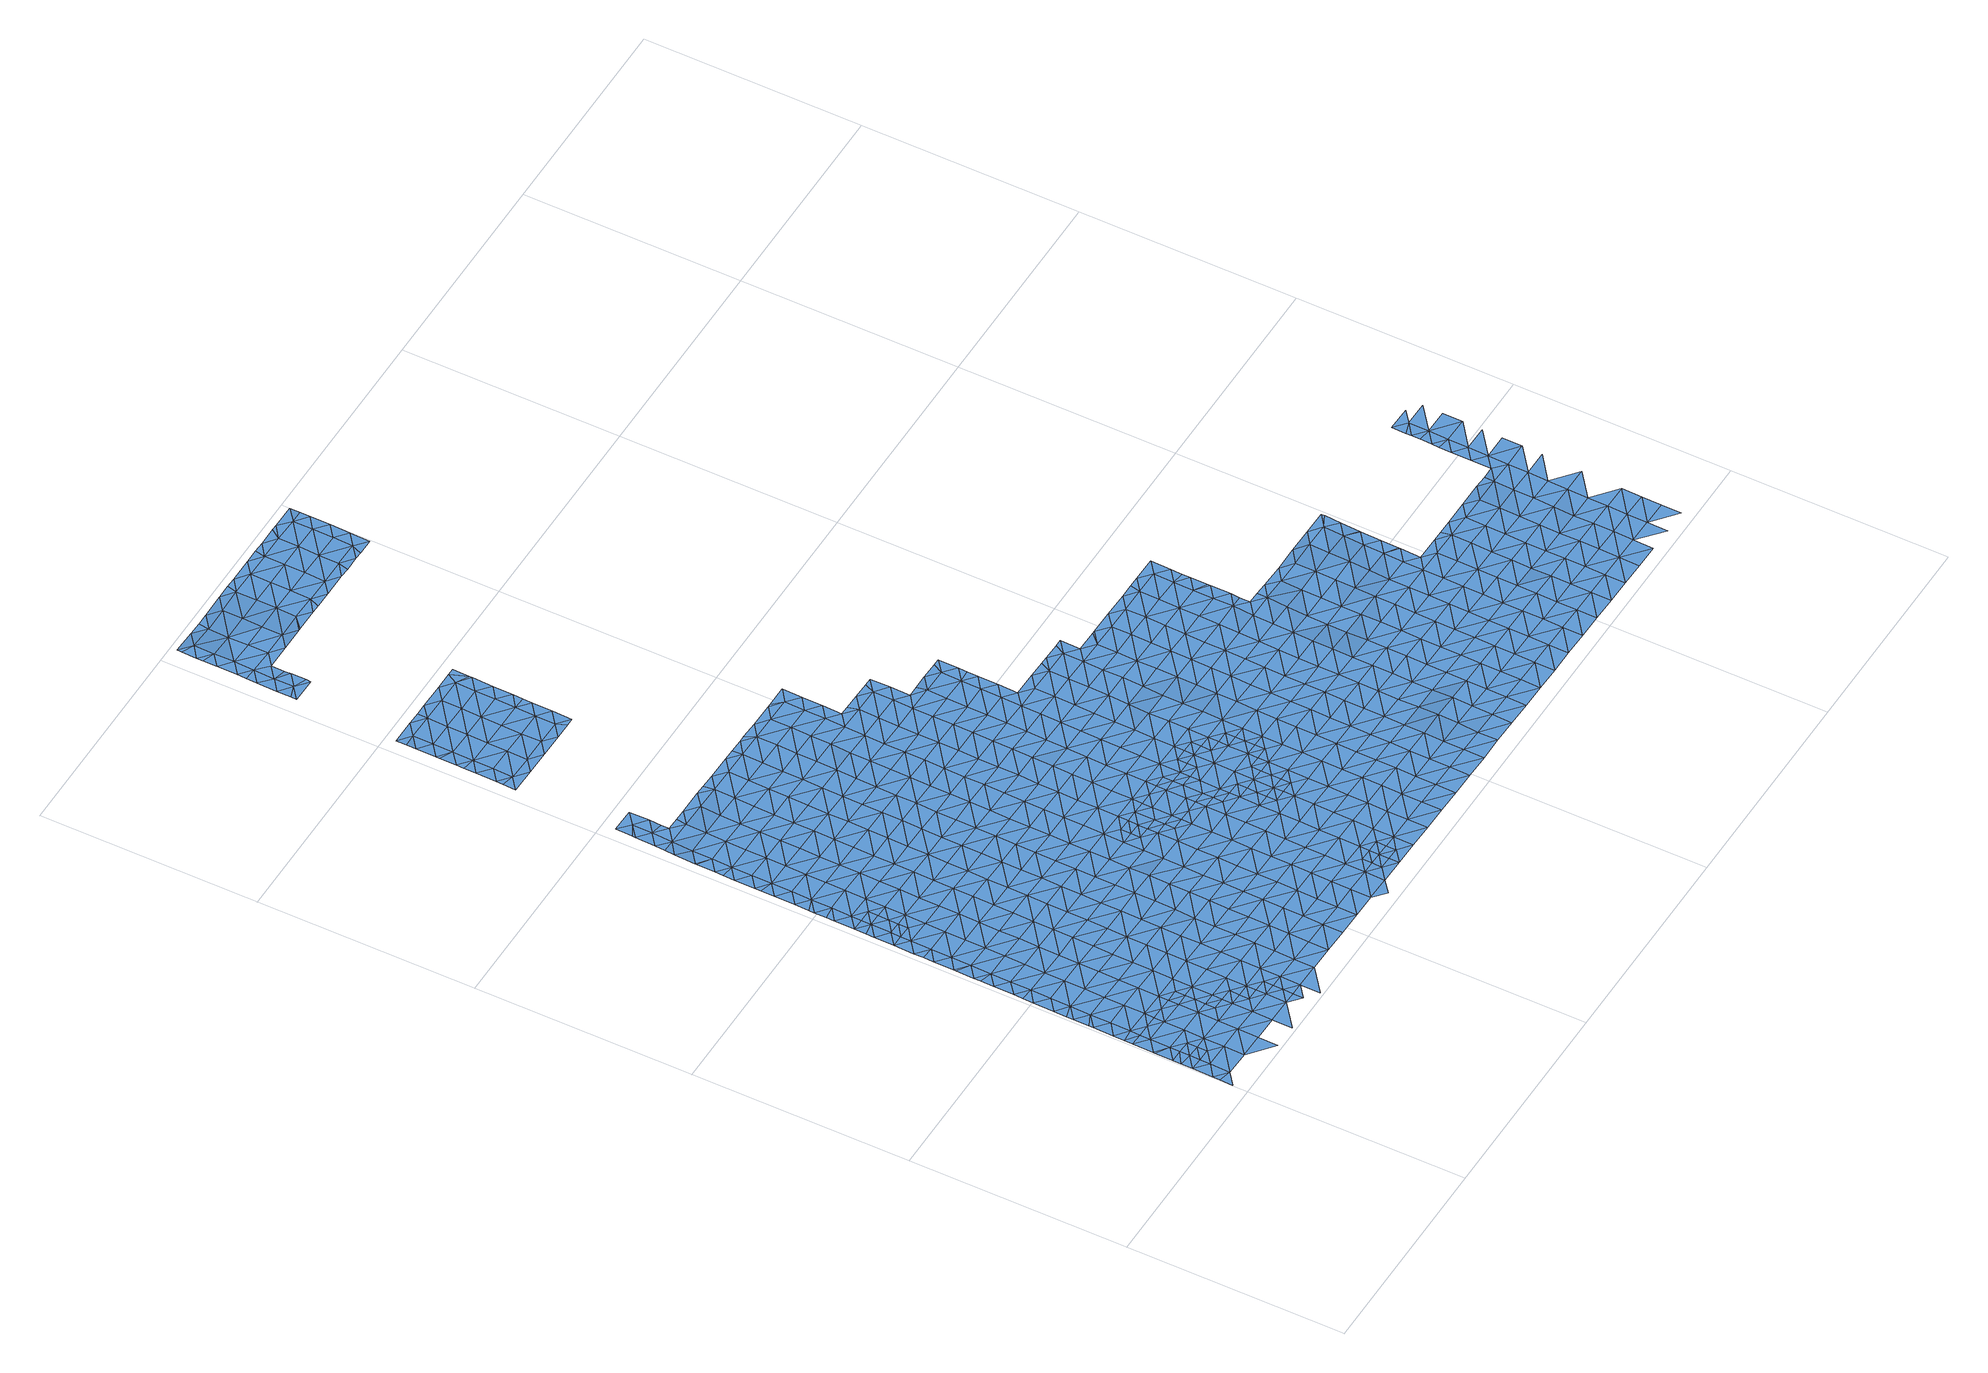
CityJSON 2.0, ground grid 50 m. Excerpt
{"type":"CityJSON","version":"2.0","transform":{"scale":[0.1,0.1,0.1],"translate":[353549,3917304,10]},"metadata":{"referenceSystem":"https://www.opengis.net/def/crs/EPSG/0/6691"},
"CityObjects":{
"waterbody1":{"type":"WaterBody","attributes":{"name":"8","class":"1140","function":"1","WaterBodyRiverFloodingRiskAttribute.description":"4","WaterBodyRiverFloodingRiskAttribute.rankOrg":"2","WaterBodyRiverFloodingRiskAttribute.adminType":"2","WaterBodyRiverFloodingRiskAttribute.scale":"L1"},"geometry":[{"type":"MultiSurface","lod":"1","boundaries":[[[0,1,2]],[[2,1,3]],[[3,4,5]],[[3,1,4]],[[6,5,4]],[[7,4,1]],[[8,9,10]],[[10,9,11]],[[8,12,9]],[[6,4,13]],[[14,15,11]],[[11,9,14]],[[4,7,13]],[[12,16,9]],[[1,17,7]],[[18,15,14]],[[9,19,14]],[[20,21,16]],[[22,18,14]],[[20,13,21]],[[13,7,21]],[[9,16,19]],[[23,7,17]],[[24,25,17]],[[19,26,14]],[[16,21,19]],[[23,21,7]],[[14,26,22]],[[17,25,23]],[[21,27,19]],[[28,22,26]],[[29,21,23]],[[19,27,26]],[[26,30,28]],[[31,23,25]],[[27,21,29]],[[32,30,26]],[[23,33,29]],[[31,33,23]],[[26,27,32]],[[34,27,29]],[[35,34,29]],[[36,30,32]],[[34,37,27]],[[37,38,27]],[[27,38,32]],[[35,29,33]],[[39,36,32]],[[38,39,32]],[[31,40,41]],[[42,34,35]],[[43,36,39]],[[33,31,41]],[[35,33,44]],[[35,45,42]],[[46,45,35]],[[46,35,44]],[[44,33,47]],[[33,41,47]],[[48,44,47]],[[49,50,41]],[[50,51,41]],[[47,41,51]],[[51,52,47]],[[47,53,48]],[[52,53,47]]]}]},
"waterbody2":{"type":"WaterBody","attributes":{"name":"8","class":"1140","function":"1","WaterBodyRiverFloodingRiskAttribute.description":"4","WaterBodyRiverFloodingRiskAttribute.rankOrg":"1","WaterBodyRiverFloodingRiskAttribute.adminType":"2","WaterBodyRiverFloodingRiskAttribute.scale":"L1"},"geometry":[{"type":"MultiSurface","lod":"1","boundaries":[[[12,54,55]],[[5,6,55]],[[55,20,16]],[[5,55,54]],[[6,13,20]],[[6,20,55]],[[16,12,55]],[[54,12,8]]]}]},
"waterbody3":{"type":"WaterBody","attributes":{"name":"8","class":"1140","function":"1","WaterBodyRiverFloodingRiskAttribute.description":"4","WaterBodyRiverFloodingRiskAttribute.rankOrg":"1","WaterBodyRiverFloodingRiskAttribute.adminType":"2","WaterBodyRiverFloodingRiskAttribute.scale":"L1"},"geometry":[{"type":"MultiSurface","lod":"1","boundaries":[[[18,56,15]],[[56,57,58]],[[18,57,56]],[[58,59,60]],[[58,57,59]],[[18,22,57]],[[60,61,62]],[[59,61,60]],[[62,61,63]],[[63,64,65]],[[66,57,22]],[[57,67,59]],[[65,64,68]],[[63,61,64]],[[59,67,61]],[[68,69,70]],[[22,28,66]],[[68,64,69]],[[67,57,66]],[[71,72,73]],[[71,70,72]],[[28,30,66]],[[70,69,72]],[[64,61,74]],[[75,76,73]],[[61,67,74]],[[73,72,75]],[[77,78,64]],[[30,79,66]],[[66,80,67]],[[64,74,77]],[[69,64,78]],[[81,82,83]],[[81,76,82]],[[76,75,82]],[[72,69,78]],[[36,79,30]],[[84,85,83]],[[72,86,75]],[[84,83,82]],[[85,84,87]],[[80,66,79]],[[74,67,80]],[[88,82,75]],[[74,89,77]],[[86,72,78]],[[80,89,74]],[[42,37,34]],[[36,43,79]],[[90,87,91]],[[87,84,91]],[[37,92,38]],[[90,93,94]],[[82,95,84]],[[91,93,90]],[[75,86,88]],[[88,95,82]],[[94,93,96]],[[37,42,92]],[[92,97,38]],[[98,79,43]],[[39,38,97]],[[77,89,99]],[[78,77,100]],[[96,101,102]],[[43,39,97]],[[42,45,92]],[[86,78,100]],[[96,93,101]],[[91,84,103]],[[80,104,89]],[[77,99,100]],[[103,84,95]],[[80,79,104]],[[105,93,91]],[[98,43,97]],[[100,106,86]],[[107,102,101]],[[108,97,92]],[[104,79,98]],[[109,105,91]],[[89,110,99]],[[46,111,45]],[[88,112,95]],[[46,44,111]],[[93,105,101]],[[88,86,112]],[[111,44,48]],[[91,103,109]],[[101,113,107]],[[92,45,108]],[[114,100,99]],[[115,103,95]],[[86,106,112]],[[89,104,110]],[[116,117,118]],[[112,115,95]],[[119,113,101]],[[45,111,108]],[[120,116,118]],[[48,53,111]],[[50,49,121]],[[97,108,122]],[[98,97,123]],[[99,110,114]],[[51,50,121]],[[115,124,103]],[[103,125,109]],[[101,105,119]],[[123,97,122]],[[126,127,128]],[[121,129,51]],[[126,117,127]],[[130,131,100]],[[132,108,111]],[[124,125,103]],[[52,129,53]],[[117,116,127]],[[133,112,106]],[[52,51,129]],[[120,134,116]],[[104,98,135]],[[104,136,110]],[[137,105,109]],[[100,114,130]],[[119,138,113]],[[106,100,131]],[[139,138,140]],[[135,98,123]],[[141,142,143]],[[111,53,144]],[[139,113,138]],[[141,128,142]],[[145,146,121]],[[137,119,105]],[[128,127,142]],[[110,147,114]],[[148,149,143]],[[53,129,144]],[[122,108,132]],[[150,151,134]],[[151,140,138]],[[150,140,151]],[[121,146,129]],[[111,144,132]],[[133,106,131]],[[152,124,115]],[[104,135,136]],[[137,109,125]],[[143,142,148]],[[116,134,153]],[[115,112,152]],[[123,122,154]],[[127,116,155]],[[147,110,136]],[[130,114,147]],[[129,156,144]],[[154,122,132]],[[152,112,133]],[[157,149,148]],[[158,135,123]],[[159,149,157]],[[134,151,153]],[[138,119,160]],[[130,161,131]],[[155,116,153]],[[142,127,155]],[[124,162,125]],[[163,159,157]],[[164,165,163]],[[119,137,160]],[[138,166,151]],[[156,129,146]],[[167,123,154]],[[168,136,135]],[[161,130,147]],[[163,157,164]],[[151,166,153]],[[124,152,162]],[[162,169,125]],[[148,170,157]],[[138,160,171]],[[164,172,165]],[[158,123,167]],[[142,155,173]],[[168,147,136]],[[148,142,170]],[[133,131,174]],[[132,175,154]],[[176,172,177]],[[176,165,172]],[[144,156,178]],[[132,144,175]],[[166,138,171]],[[131,161,174]],[[133,179,152]],[[180,155,153]],[[142,173,170]],[[137,125,181]],[[137,182,160]],[[175,144,178]],[[172,183,177]],[[166,184,153]],[[177,183,185]],[[135,158,168]],[[181,125,169]],[[185,183,186]],[[182,171,160]],[[187,133,174]],[[184,180,153]],[[152,188,162]],[[155,180,173]],[[156,146,189]],[[190,157,170]],[[164,191,172]],[[167,154,192]],[[193,194,147]],[[164,157,191]],[[179,133,187]],[[195,158,167]],[[182,137,181]],[[156,196,178]],[[161,194,174]],[[154,175,192]],[[192,197,167]],[[198,186,199]],[[147,168,193]],[[161,147,194]],[[186,183,199]],[[191,157,190]],[[200,166,171]],[[173,201,170]],[[182,202,171]],[[203,156,189]],[[188,152,179]],[[169,162,188]],[[158,195,168]],[[204,198,199]],[[178,205,175]],[[206,198,204]],[[174,207,187]],[[208,190,170]],[[209,206,204]],[[210,211,172]],[[166,200,184]],[[188,212,169]],[[169,213,181]],[[183,211,199]],[[195,167,197]],[[173,180,201]],[[204,214,209]],[[156,203,196]],[[172,191,210]],[[175,205,192]],[[209,214,215]],[[183,172,211]],[[168,216,193]],[[200,171,202]],[[217,179,187]],[[195,216,168]],[[181,213,182]],[[174,194,207]],[[218,204,199]],[[205,178,196]],[[219,220,221]],[[170,201,208]],[[222,194,193]],[[221,215,219]],[[223,187,207]],[[219,215,214]],[[180,184,224]],[[225,201,180]],[[169,212,213]],[[182,226,202]],[[227,190,208]],[[213,226,182]],[[197,192,228]],[[184,200,224]],[[218,199,211]],[[214,204,229]],[[203,230,196]],[[191,190,231]],[[191,232,210]],[[217,187,223]],[[188,179,217]],[[233,193,216]],[[203,189,230]],[[194,222,207]],[[229,234,214]],[[192,205,228]],[[188,235,212]],[[231,190,227]],[[214,236,219]],[[225,180,224]],[[230,189,237]],[[226,238,202]],[[210,232,211]],[[239,204,218]],[[225,240,201]],[[201,241,208]],[[242,223,207]],[[229,204,239]],[[243,197,228]],[[214,234,236]],[[193,233,222]],[[196,244,205]],[[238,245,202]],[[220,219,246]],[[195,197,247]],[[195,248,216]],[[222,242,207]],[[200,245,224]],[[188,217,235]],[[249,227,208]],[[191,231,232]],[[200,202,245]],[[247,197,243]],[[219,236,246]],[[196,230,250]],[[205,251,228]],[[229,239,252]],[[253,212,235]],[[241,201,240]],[[216,254,233]],[[213,255,226]],[[218,211,256]],[[257,230,237]],[[213,212,255]],[[227,249,231]],[[244,196,250]],[[211,232,256]],[[218,258,239]],[[195,247,248]],[[255,212,253]],[[217,259,235]],[[223,242,260]],[[217,223,259]],[[261,240,225]],[[208,241,249]],[[231,262,232]],[[243,228,251]],[[252,239,263]],[[224,245,264]],[[265,218,256]],[[266,247,243]],[[225,224,267]],[[205,244,251]],[[216,248,254]],[[223,260,259]],[[222,233,268]],[[224,264,267]],[[259,269,235]],[[235,270,253]],[[250,230,271]],[[226,255,272]],[[238,226,273]],[[218,265,258]],[[274,248,247]],[[268,275,222]],[[231,249,262]],[[275,260,242]],[[263,239,258]],[[266,243,251]],[[230,257,271]],[[233,254,268]],[[273,226,272]],[[250,276,244]],[[245,238,273]],[[266,274,247]],[[241,240,261]],[[242,222,275]],[[256,232,277]],[[225,267,261]],[[253,278,255]],[[273,279,245]],[[280,265,256]],[[261,281,241]],[[241,282,249]],[[283,250,271]],[[232,262,277]],[[244,276,251]],[[248,284,254]],[[258,285,263]],[[286,259,260]],[[235,269,270]],[[274,284,248]],[[275,287,260]],[[255,288,272]],[[276,250,283]],[[289,256,277]],[[264,245,290]],[[264,291,267]],[[278,253,270]],[[254,292,268]],[[290,245,279]],[[290,291,264]],[[259,286,269]],[[262,249,282]],[[272,288,273]],[[241,281,282]],[[266,251,293]],[[256,289,280]],[[267,294,261]],[[295,283,271]],[[293,251,276]],[[286,260,287]],[[266,296,274]],[[258,265,297]],[[292,254,284]],[[271,257,298]],[[268,299,275]],[[300,279,273]],[[293,296,266]],[[255,278,288]],[[286,301,269]],[[297,265,280]],[[261,294,281]],[[298,257,302]],[[288,300,273]],[[303,289,277]],[[262,282,304]],[[285,258,297]],[[277,262,305]],[[270,269,301]],[[275,306,287]],[[268,292,299]],[[299,306,275]],[[305,262,304]],[[307,290,279]],[[303,280,289]],[[267,291,294]],[[297,308,285]],[[309,292,284]],[[271,298,295]],[[310,274,296]],[[278,270,311]],[[276,283,312]],[[276,313,293]],[[314,286,287]],[[311,270,301]],[[284,274,309]],[[278,315,288]],[[316,279,300]],[[303,277,305]],[[312,283,295]],[[312,313,276]],[[317,318,302]],[[313,296,293]],[[290,319,291]],[[309,274,310]],[[281,294,320]],[[282,281,321]],[[282,322,304]],[[297,323,308]],[[280,324,297]],[[302,325,298]],[[326,287,306]],[[307,279,316]],[[286,314,301]],[[309,327,292]],[[292,328,299]],[[318,325,302]],[[278,311,315]],[[281,320,321]],[[325,295,298]],[[304,322,305]],[[329,280,303]],[[291,330,294]],[[314,287,326]],[[300,288,331]],[[313,332,296]],[[319,290,307]],[[296,333,310]],[[319,330,291]],[[299,334,306]],[[335,316,300]],[[336,303,305]],[[297,324,323]],[[294,330,320]],[[288,315,331]],[[282,321,322]],[[280,329,324]],[[328,292,327]],[[295,337,312]],[[326,306,338]],[[339,300,331]],[[340,329,303]],[[301,314,341]],[[311,301,342]],[[311,343,315]],[[336,305,322]],[[333,296,332]],[[309,310,333]],[[344,327,309]],[[345,346,326]],[[326,346,314]],[[337,295,325]],[[342,301,341]],[[326,338,345]],[[299,328,334]],[[337,347,312]],[[335,300,339]],[[307,316,335]],[[338,306,334]],[[321,320,348]],[[307,349,319]],[[350,323,324]],[[315,351,331]],[[313,312,347]],[[340,303,336]],[[352,332,313]],[[320,330,348]],[[325,318,353]],[[340,354,329]],[[329,355,324]],[[343,311,342]],[[346,356,314]],[[347,352,313]],[[353,357,325]],[[309,333,344]],[[358,338,334]],[[357,359,325]],[[325,359,337]],[[314,360,341]],[[354,355,329]],[[361,321,348]],[[322,362,336]],[[307,335,349]],[[319,363,330]],[[328,327,364]],[[322,321,362]],[[353,318,365]],[[360,342,341]],[[351,315,343]],[[339,331,351]],[[334,328,366]],[[367,358,334]],[[327,344,364]],[[368,356,346]],[[364,369,328]],[[362,321,361]],[[370,319,349]],[[324,355,350]],[[330,363,348]],[[351,371,339]],[[339,372,335]],[[373,340,336]],[[359,374,337]],[[367,334,366]],[[375,332,352]],[[360,314,356]],[[333,376,344]],[[377,353,365]],[[337,378,347]],[[366,328,369]],[[333,332,376]],[[379,358,367]],[[319,370,363]],[[360,380,342]],[[381,336,362]],[[335,382,349]],[[383,354,340]],[[376,332,375]],[[348,384,361]],[[368,385,356]],[[350,355,386]],[[372,339,371]],[[344,387,364]],[[343,388,351]],[[389,366,369]],[[373,336,381]],[[373,383,340]],[[374,359,390]],[[391,370,349]],[[343,342,388]],[[352,347,378]],[[377,365,392]],[[393,375,352]],[[348,363,394]],[[337,374,378]],[[388,342,380]],[[385,395,356]],[[396,369,364]],[[397,371,351]],[[382,335,372]],[[382,391,349]],[[356,395,360]],[[344,376,398]],[[384,348,394]],[[388,397,351]],[[386,355,399]],[[370,400,363]],[[387,396,364]],[[362,361,401]],[[362,402,381]],[[392,365,403]],[[374,390,404]],[[389,369,405]],[[355,354,406]],[[344,398,387]],[[352,378,393]],[[393,407,375]],[[375,408,376]],[[391,400,370]],[[409,395,385]],[[401,361,384]],[[371,410,372]],[[395,411,360]],[[406,354,383]],[[360,412,380]],[[355,406,399]],[[397,410,371]],[[404,413,374]],[[414,378,374]],[[381,415,373]],[[411,412,360]],[[376,408,398]],[[416,417,404]],[[417,392,403]],[[416,392,417]],[[405,369,396]],[[372,418,382]],[[380,419,388]],[[394,420,384]],[[413,414,374]],[[362,401,402]],[[421,383,373]],[[408,375,407]],[[394,363,420]],[[422,399,406]],[[378,414,393]],[[409,423,395]],[[413,404,417]],[[420,363,400]],[[424,405,396]],[[415,381,402]],[[415,421,373]],[[382,425,391]],[[388,426,397]],[[372,410,418]],[[418,425,382]],[[406,427,422]],[[383,421,406]],[[387,398,428]],[[403,429,417]],[[428,398,408]],[[419,380,412]],[[396,387,430]],[[393,431,407]],[[432,424,396]],[[428,433,387]],[[434,410,397]],[[435,395,423]],[[395,436,411]],[[437,384,420]],[[401,438,402]],[[391,439,400]],[[401,384,438]],[[440,393,414]],[[396,430,432]],[[441,408,407]],[[436,412,411]],[[421,442,406]],[[429,443,417]],[[426,388,419]],[[417,444,413]],[[426,434,397]],[[430,387,433]],[[445,435,423]],[[438,384,437]],[[446,424,432]],[[447,391,425]],[[406,442,427]],[[410,448,418]],[[402,449,415]],[[431,393,440]],[[431,441,407]],[[450,414,413]],[[436,395,435]],[[428,408,451]],[[434,448,410]],[[439,391,447]],[[420,400,439]],[[452,430,433]],[[453,433,428]],[[454,425,418]],[[420,455,437]],[[444,417,443]],[[456,453,428]],[[415,457,421]],[[456,428,451]],[[402,438,449]],[[445,458,435]],[[451,408,441]],[[459,452,433]],[[419,460,426]],[[412,436,461]],[[455,420,439]],[[419,412,460]],[[440,414,450]],[[462,431,440]],[[463,459,433]],[[425,464,447]],[[465,466,467]],[[429,468,443]],[[463,433,453]],[[437,469,438]],[[413,444,450]],[[415,449,457]],[[457,470,421]],[[460,412,461]],[[427,442,471]],[[454,418,448]],[[454,464,425]],[[472,451,441]],[[426,473,434]],[[474,435,458]],[[442,421,470]],[[447,475,439]],[[458,466,476]],[[437,455,477]],[[438,478,449]],[[436,435,474]],[[431,479,441]],[[480,461,436]],[[470,481,442]],[[466,465,476]],[[440,450,462]],[[462,479,431]],[[449,482,457]],[[469,437,477]],[[469,478,438]],[[434,483,448]],[[442,481,471]],[[474,458,476]],[[426,460,473]],[[473,483,434]],[[439,484,455]],[[472,441,485]],[[465,486,476]],[[443,468,487]],[[488,470,457]],[[444,443,489]],[[444,490,450]],[[482,488,457]],[[475,447,464]],[[475,484,439]],[[449,478,482]],[[436,474,480]],[[491,474,476]],[[489,443,487]],[[492,471,481]],[[441,493,485]],[[494,491,476]],[[455,495,477]],[[496,462,450]],[[476,486,494]],[[454,448,497]],[[498,464,454]],[[488,499,470]],[[441,479,493]],[[460,500,473]],[[497,448,483]],[[478,501,482]],[[461,480,502]],[[460,461,500]],[[503,469,477]],[[490,444,489]],[[481,470,499]],[[468,504,487]],[[500,461,502]],[[505,506,507]],[[492,481,508]],[[505,485,506]],[[509,474,491]],[[474,510,480]],[[464,511,475]],[[455,484,495]],[[512,489,487]],[[500,513,473]],[[473,514,483]],[[508,481,499]],[[485,493,506]],[[496,450,490]],[[479,462,496]],[[454,497,498]],[[478,515,501]],[[469,516,478]],[[504,512,487]],[[517,518,519]],[[480,510,502]],[[520,484,475]],[[503,477,495]],[[519,507,517]],[[511,464,498]],[[483,521,497]],[[507,506,517]],[[522,490,489]],[[523,479,496]],[[491,524,509]],[[493,525,506]],[[512,526,489]],[[514,473,513]],[[474,509,510]],[[493,479,525]],[[527,518,517]],[[478,516,515]],[[528,498,497]],[[520,475,511]],[[484,529,495]],[[469,503,516]],[[522,496,490]],[[525,479,523]],[[520,529,484]],[[524,530,509]],[[531,503,495]],[[500,502,532]],[[506,533,517]],[[521,483,514]],[[534,527,517]],[[500,535,513]],[[536,511,498]],[[502,510,532]],[[529,537,495]],[[489,526,522]],[[496,538,523]],[[533,506,525]],[[539,516,503]],[[540,515,516]],[[528,497,521]],[[541,534,517]],[[542,543,544]],[[495,537,531]],[[513,545,514]],[[546,543,530]],[[547,509,530]],[[509,548,510]],[[539,503,531]],[[546,544,543]],[[512,504,549]],[[500,532,535]],[[550,526,512]],[[511,551,520]],[[547,548,509]],[[549,550,512]],[[539,552,516]],[[496,522,538]],[[517,533,541]],[[545,513,535]],[[498,528,536]],[[510,553,532]],[[554,529,520]],[[547,530,543]],[[514,555,521]],[[540,516,552]],[[556,531,537]],[[542,557,543]],[[558,523,538]],[[525,559,533]],[[541,560,534]],[[550,561,526]],[[526,562,522]],[[525,523,559]],[[551,511,536]],[[551,554,520]],[[554,537,529]],[[563,534,560]],[[514,545,564]],[[562,538,522]],[[559,523,558]],[[565,563,560]],[[566,536,528]],[[553,510,548]],[[557,567,543]],[[560,568,565]],[[528,521,555]],[[533,569,541]],[[570,568,557]],[[514,564,555]],[[556,537,571]],[[570,565,568]],[[535,532,572]],[[573,566,528]],[[535,574,545]],[[562,526,561]],[[575,571,537]],[[554,575,537]],[[547,543,567]],[[576,533,559]],[[572,532,553]],[[568,567,557]],[[562,577,538]],[[541,578,560]],[[579,536,566]],[[545,574,564]],[[573,528,555]],[[551,536,579]],[[550,549,580]],[[558,538,577]],[[581,559,558]],[[569,533,576]],[[550,582,561]],[[548,547,583]],[[584,553,548]],[[579,585,551]],[[551,585,554]],[[535,572,574]],[[560,586,568]],[[547,567,583]],[[564,587,555]],[[588,576,559]],[[578,541,569]],[[585,589,554]],[[581,558,577]],[[550,580,582]],[[590,571,575]],[[582,591,561]],[[592,587,564]],[[568,586,567]],[[584,548,583]],[[553,593,572]],[[592,564,574]],[[575,554,594]],[[555,595,573]],[[594,554,589]],[[566,573,596]],[[586,560,578]],[[588,559,581]],[[597,569,576]],[[598,590,575]],[[594,598,575]],[[562,561,599]],[[587,595,555]],[[593,553,584]],[[567,600,583]],[[601,582,580]],[[572,602,574]],[[599,561,591]],[[577,562,599]],[[577,603,581]],[[604,567,586]],[[599,603,577]],[[583,600,584]],[[576,588,605]],[[606,572,593]],[[596,573,595]],[[574,607,592]],[[608,588,581]],[[597,576,605]],[[578,569,597]],[[582,609,591]],[[602,572,606]],[[567,604,600]],[[597,610,578]],[[600,611,584]],[[592,612,587]],[[609,582,601]],[[586,578,610]],[[613,596,595]],[[614,604,586]],[[607,574,602]],[[607,612,592]],[[581,603,608]],[[610,614,586]],[[593,584,615]],[[616,603,599]],[[587,617,595]],[[606,593,615]],[[591,609,618]],[[599,591,616]],[[612,617,587]],[[588,608,619]],[[584,611,615]],[[605,588,620]],[[614,621,604]],[[604,622,600]],[[613,595,623]],[[624,609,601]],[[616,591,618]],[[625,610,597]],[[621,622,604]],[[603,626,608]],[[588,619,620]],[[627,607,602]],[[597,605,625]],[[600,628,611]],[[606,615,629]],[[623,595,617]],[[602,606,627]],[[609,630,618]],[[631,614,610]],[[605,620,625]],[[632,612,607]],[[603,616,626]],[[608,633,619]],[[634,615,611]],[[606,629,627]],[[627,632,607]],[[630,609,624]],[[635,623,617]],[[628,600,622]],[[612,636,617]],[[630,637,618]],[[608,626,638]],[[610,625,631]],[[631,639,614]],[[614,640,621]],[[641,636,612]],[[632,641,612]],[[633,608,638]],[[633,642,619]],[[639,640,614]],[[616,643,626]],[[644,635,617]],[[636,644,617]],[[620,642,625]],[[616,618,643]],[[621,640,622]],[[611,628,634]],[[620,619,642]],[[629,645,627]],[[629,615,645]],[[646,631,625]],[[618,637,643]],[[626,647,638]],[[645,615,634]],[[640,648,622]],[[622,649,628]],[[630,624,650]],[[627,651,632]],[[652,633,638]],[[630,653,637]],[[647,626,643]],[[649,634,628]],[[654,636,641]],[[631,655,639]],[[625,642,646]],[[656,627,645]],[[632,657,641]],[[653,630,650]],[[649,622,648]],[[658,642,633]],[[653,659,637]],[[651,627,656]],[[637,660,643]],[[651,657,632]],[[638,647,652]],[[661,645,634]],[[631,646,655]],[[639,662,640]],[[654,641,663]],[[664,662,639]],[[665,633,652]],[[641,657,663]],[[640,662,648]],[[666,634,649]],[[639,655,664]],[[667,653,650]],[[645,668,656]],[[647,643,660]],[[658,633,665]],[[646,642,658]],[[637,659,660]],[[647,669,652]],[[648,670,649]],[[634,666,661]],[[646,671,655]],[[672,651,656]],[[662,670,648]],[[653,673,659]],[[669,647,660]],[[667,673,653]],[[668,645,661]],[[669,674,652]],[[646,658,675]],[[655,676,664]],[[677,657,651]],[[649,678,666]],[[674,679,652]],[[663,657,680]],[[671,646,675]],[[671,676,655]],[[681,660,659]],[[682,658,665]],[[672,656,668]],[[683,662,664]],[[684,649,670]],[[665,652,679]],[[685,659,673]],[[676,683,664]],[[660,681,669]],[[683,670,662]],[[678,649,684]],[[661,666,678]],[[651,672,677]],[[680,657,677]],[[681,659,685]],[[686,674,669]],[[682,665,679]],[[675,658,682]],[[687,672,668]],[[688,684,670]],[[661,678,689]],[[690,685,673]],[[668,661,687]],[[691,692,675]],[[686,669,681]],[[673,667,690]],[[693,680,677]],[[686,694,674]],[[674,695,679]],[[696,678,684]],[[675,682,691]],[[661,689,687]],[[671,675,692]],[[697,677,672]],[[670,683,698]],[[694,695,674]],[[695,682,679]],[[667,699,690]],[[700,681,685]],[[688,670,698]],[[688,696,684]],[[690,701,685]],[[676,702,683]],[[676,671,702]],[[697,693,677]],[[672,687,703]],[[689,678,696]],[[682,704,691]],[[671,692,702]],[[705,698,683]],[[689,706,687]],[[672,703,697]],[[696,706,689]],[[700,685,701]],[[686,681,700]],[[704,682,695]],[[699,707,690]],[[708,692,691]],[[704,709,691]],[[683,702,710]],[[687,711,703]],[[712,696,688]],[[694,686,713]],[[709,708,691]],[[690,707,701]],[[693,697,714]],[[715,711,687]],[[692,708,702]],[[686,700,713]],[[683,710,705]],[[716,712,688]],[[717,697,703]],[[688,698,716]],[[707,699,718]],[[687,706,715]],[[719,710,702]],[[695,720,704]],[[721,696,712]],[[694,713,722]],[[698,705,716]],[[695,694,720]],[[706,696,723]],[[708,719,702]],[[714,697,724]],[[696,721,723]],[[717,724,697]],[[725,713,700]],[[720,694,722]],[[706,726,715]],[[701,707,727]],[[700,701,725]],[[728,705,710]],[[720,729,704]],[[704,730,709]],[[703,711,717]],[[706,723,726]],[[712,716,731]],[[732,722,713]],[[733,711,715]],[[729,730,704]],[[701,727,725]],[[734,715,726]],[[733,715,734]],[[710,719,735]],[[736,727,707]],[[733,737,711]],[[732,713,725]],[[716,705,728]],[[711,738,717]],[[707,718,736]],[[731,716,739]],[[710,735,728]],[[722,740,720]],[[708,709,741]],[[738,711,737]],[[728,742,716]],[[718,743,736]],[[724,717,744]],[[741,709,730]],[[719,708,741]],[[745,722,732]],[[720,740,729]],[[727,746,725]],[[744,717,738]],[[739,716,742]],[[746,732,725]],[[740,722,745]],[[747,727,736]],[[719,741,748]],[[735,719,749]],[[735,750,728]],[[746,727,747]],[[751,745,732]],[[752,739,742]],[[719,748,749]],[[729,740,753]],[[730,729,754]],[[755,756,743]],[[741,730,754]],[[742,728,750]],[[729,753,754]],[[736,743,756]],[[741,757,748]],[[732,746,751]],[[735,749,750]],[[745,758,740]],[[759,752,742]],[[747,736,756]],[[760,746,747]],[[757,741,754]],[[745,751,761]],[[759,742,750]],[[748,762,749]],[[763,760,747]],[[760,751,746]],[[758,745,761]],[[753,740,758]],[[762,750,749]],[[747,756,763]],[[764,748,757]],[[765,766,753]],[[755,767,756]],[[748,764,762]],[[760,768,751]],[[753,758,765]],[[754,753,766]],[[752,759,769]],[[757,754,766]],[[761,751,770]],[[757,771,764]],[[750,762,772]],[[759,750,773]],[[767,755,774]],[[763,756,767]],[[775,760,763]],[[751,768,770]],[[776,757,766]],[[750,772,773]],[[758,761,777]],[[769,759,773]],[[764,778,762]],[[777,761,770]],[[765,758,777]],[[779,763,767]],[[771,757,776]],[[762,780,772]],[[775,763,779]],[[768,760,775]],[[781,782,765]],[[783,769,773]],[[781,765,777]],[[776,766,784]],[[764,771,778]],[[768,785,770]],[[766,765,782]],[[785,777,770]],[[776,786,771]],[[787,768,775]],[[786,776,784]],[[767,774,788]],[[762,778,780]],[[784,766,782]],[[773,772,789]],[[790,778,771]],[[779,767,788]],[[791,771,786]],[[774,792,788]],[[768,787,785]],[[790,771,791]],[[779,793,775]],[[772,780,789]],[[777,794,781]],[[783,773,789]],[[795,784,782]],[[796,777,785]],[[797,778,790]],[[798,782,781]],[[779,788,799]],[[780,778,797]],[[793,779,799]],[[789,800,783]],[[787,775,793]],[[794,777,796]],[[794,798,781]],[[801,788,792]],[[802,780,797]],[[803,780,802]],[[793,804,787]],[[787,805,785]],[[789,780,803]],[[806,801,792]],[[801,799,788]],[[785,805,796]],[[795,782,798]],[[789,803,807]],[[800,789,807]],[[808,793,799]],[[787,804,805]],[[809,794,796]],[[805,810,796]],[[811,795,798]],[[809,798,794]],[[812,799,801]],[[793,808,804]],[[813,801,806]],[[808,799,812]],[[811,798,814]],[[796,810,809]],[[808,815,804]],[[804,816,805]],[[817,798,809]],[[813,818,801]],[[814,798,817]],[[810,805,816]],[[819,808,812]],[[804,815,816]],[[812,801,820]],[[816,821,810]],[[810,822,809]],[[820,819,812]],[[819,815,808]],[[822,817,809]],[[801,818,820]],[[814,817,823]],[[822,810,821]],[[815,824,816]],[[817,825,823]],[[826,815,819]],[[816,824,821]],[[827,828,818]],[[817,822,825]],[[829,819,820]],[[815,826,824]],[[830,822,821]],[[820,818,831]],[[831,818,828]],[[819,829,826]],[[832,821,824]],[[822,833,825]],[[823,825,834]],[[830,821,832]],[[820,831,829]],[[826,835,824]],[[836,835,826]],[[836,826,829]],[[824,835,832]],[[822,830,833]],[[828,837,831]],[[834,825,833]],[[838,837,828]],[[838,828,839]],[[833,840,834]],[[837,841,831]],[[842,843,832]],[[829,841,836]],[[829,831,841]],[[832,835,842]],[[830,832,843]],[[830,844,833]],[[845,840,833]],[[844,845,833]],[[836,846,835]],[[830,843,844]],[[842,835,846]],[[844,847,845]],[[848,845,847]],[[849,844,843]],[[847,850,848]],[[843,842,851]],[[852,848,850]],[[853,854,852]],[[844,849,847]],[[854,853,855]],[[853,852,850]],[[849,856,847]],[[847,857,850]],[[858,859,860]],[[858,855,859]],[[855,853,859]],[[850,861,853]],[[862,863,864]],[[862,860,863]],[[860,859,863]],[[861,859,853]],[[863,865,864]],[[861,866,859]],[[859,867,863]]]}]},
"waterbody4":{"type":"WaterBody","attributes":{"name":"8","class":"1140","function":"1","WaterBodyRiverFloodingRiskAttribute.description":"4","WaterBodyRiverFloodingRiskAttribute.rankOrg":"2","WaterBodyRiverFloodingRiskAttribute.adminType":"2","WaterBodyRiverFloodingRiskAttribute.scale":"L1"},"geometry":[{"type":"MultiSurface","lod":"1","boundaries":[[[140,868,869]],[[150,868,140]],[[107,139,869]],[[134,868,150]],[[140,869,139]],[[113,139,107]],[[870,868,871]],[[869,868,870]],[[107,869,102]],[[120,868,134]],[[120,118,868]],[[871,868,118]],[[870,102,869]]]}]},
"waterbody5":{"type":"WaterBody","attributes":{"name":"8","class":"1140","function":"1","WaterBodyRiverFloodingRiskAttribute.description":"4","WaterBodyRiverFloodingRiskAttribute.rankOrg":"1","WaterBodyRiverFloodingRiskAttribute.adminType":"2","WaterBodyRiverFloodingRiskAttribute.scale":"L1"},"geometry":[{"type":"MultiSurface","lod":"1","boundaries":[[[872,873,874]],[[875,876,877]],[[878,877,876]],[[879,880,881]],[[882,879,881]],[[883,879,882]],[[879,883,884]],[[885,884,883]],[[884,885,886]],[[884,886,887]],[[887,886,888]],[[887,888,889]],[[887,889,875]],[[890,875,889]],[[876,875,890]],[[877,878,891]],[[892,893,894]],[[891,895,896]],[[885,897,898]],[[896,895,899]],[[900,892,894]],[[893,873,872]],[[901,886,898]],[[874,901,898]],[[902,903,885]],[[897,885,903]],[[897,904,898]],[[904,874,898]],[[874,904,905]],[[891,896,906]],[[907,877,891]],[[887,875,877]],[[889,908,890]],[[888,909,889]],[[886,901,888]],[[907,887,877]],[[884,887,907]],[[885,898,886]],[[884,907,879]],[[882,881,910]],[[872,874,905]],[[911,881,880]],[[874,873,901]],[[901,909,888]],[[873,909,901]],[[900,912,892]],[[909,912,913]],[[889,909,913]],[[908,889,913]],[[912,909,892]],[[873,892,909]],[[892,873,893]],[[911,914,881]],[[914,915,881]],[[881,915,910]],[[906,911,880]],[[880,891,906]],[[895,891,878]],[[880,907,891]],[[879,907,880]],[[916,905,904]],[[904,917,916]],[[917,904,918]],[[903,918,897]],[[919,883,920]],[[920,883,921]],[[902,885,919]],[[897,918,904]],[[919,885,883]],[[883,882,921]],[[922,921,882]],[[882,910,922]],[[910,923,922]],[[924,923,910]],[[910,915,924]]]}]},
"waterbody6":{"type":"WaterBody","attributes":{"name":"8","class":"1140","function":"1","WaterBodyRiverFloodingRiskAttribute.description":"4","WaterBodyRiverFloodingRiskAttribute.rankOrg":"2","WaterBodyRiverFloodingRiskAttribute.adminType":"2","WaterBodyRiverFloodingRiskAttribute.scale":"L1"},"geometry":[{"type":"MultiSurface","lod":"1","boundaries":[[[925,392,416]],[[404,390,925]],[[377,392,925]],[[377,925,353]],[[357,353,925]],[[390,357,925]],[[357,390,359]],[[404,925,416]]]}]},
"waterbody7":{"type":"WaterBody","attributes":{"name":"8","class":"1140","function":"1","WaterBodyRiverFloodingRiskAttribute.description":"4","WaterBodyRiverFloodingRiskAttribute.rankOrg":"2","WaterBodyRiverFloodingRiskAttribute.adminType":"2","WaterBodyRiverFloodingRiskAttribute.scale":"L1"},"geometry":[{"type":"MultiSurface","lod":"1","boundaries":[[[544,546,926]],[[546,530,926]],[[423,409,927]],[[928,423,927]],[[445,423,928]],[[928,466,445]],[[466,928,467]],[[928,929,467]],[[929,928,930]],[[930,405,929]],[[389,405,930]],[[367,366,389]],[[345,368,346]],[[368,345,931]],[[345,338,931]],[[931,385,368]],[[385,931,379]],[[358,379,931]],[[927,385,379]],[[927,379,930]],[[379,367,930]],[[456,451,932]],[[932,451,472]],[[338,358,931]],[[367,389,930]],[[929,405,424]],[[467,929,446]],[[458,445,466]],[[928,927,930]],[[409,385,927]],[[524,491,926]],[[933,459,463]],[[472,485,932]],[[932,485,505]],[[527,534,934]],[[563,934,534]],[[563,565,934]],[[935,934,565]],[[935,936,934]],[[544,936,935]],[[926,936,544]],[[486,936,926]],[[937,936,486]],[[936,937,938]],[[937,446,938]],[[467,446,937]],[[467,937,465]],[[446,432,938]],[[424,446,929]],[[432,430,452]],[[432,452,938]],[[452,459,938]],[[936,938,939]],[[465,937,486]],[[494,486,926]],[[926,491,494]],[[542,544,935]],[[935,557,542]],[[570,557,935]],[[939,934,936]],[[565,570,935]],[[527,934,518]],[[507,519,933]],[[939,518,934]],[[938,459,939]],[[463,453,933]],[[459,933,939]],[[939,933,518]],[[519,518,933]],[[505,507,932]],[[933,932,507]],[[933,453,932]],[[932,453,456]],[[926,530,524]]]}]},
"waterbody8":{"type":"WaterBody","attributes":{"name":"8","class":"1140","function":"1","WaterBodyRiverFloodingRiskAttribute.description":"4","WaterBodyRiverFloodingRiskAttribute.rankOrg":"1","WaterBodyRiverFloodingRiskAttribute.adminType":"2","WaterBodyRiverFloodingRiskAttribute.scale":"L1"},"geometry":[{"type":"MultiSurface","lod":"1","boundaries":[[[940,941,942]],[[943,944,945]],[[946,943,945]],[[947,943,946]],[[947,948,943]],[[943,948,944]],[[948,949,944]],[[950,951,952]],[[945,944,953]],[[945,954,955]],[[956,957,951]],[[956,951,950]],[[948,947,958]],[[949,948,959]],[[960,949,959]],[[961,949,960]],[[941,949,961]],[[949,941,944]],[[952,953,962]],[[951,953,952]],[[951,945,953]],[[951,954,945]],[[957,954,951]],[[963,954,957]],[[964,954,963]],[[955,954,964]],[[964,965,955]],[[966,955,967]],[[966,946,955]],[[946,966,968]],[[966,969,968]],[[970,969,966]],[[969,970,971]],[[970,972,971]],[[970,973,972]],[[973,970,974]],[[974,970,975]],[[976,977,978]],[[976,972,977]],[[972,976,979]],[[976,980,979]],[[981,980,976]],[[982,983,984]],[[947,985,958]],[[968,985,947]],[[986,987,985]],[[986,988,987]],[[986,979,988]],[[971,979,986]],[[989,988,979]],[[988,989,990]],[[991,990,989]],[[991,992,990]],[[992,993,990]],[[993,987,990]],[[994,989,995]],[[996,994,995]],[[988,990,987]],[[986,985,971]],[[982,984,997]],[[980,995,979]],[[978,981,976]],[[973,977,972]],[[992,998,999]],[[998,992,991]],[[942,941,961]],[[975,970,966]],[[969,971,985]],[[979,971,972]],[[967,975,966]],[[946,945,955]],[[968,947,946]],[[985,968,969]],[[1000,948,958]],[[1000,958,1001]],[[1001,958,983]],[[983,958,984]],[[985,984,958]],[[987,984,985]],[[995,989,979]],[[984,987,997]],[[993,997,987]],[[1000,959,948]],[[967,955,965]],[[962,1002,1003]],[[953,1002,962]],[[944,1002,953]],[[1004,980,981]],[[1004,1005,980]],[[1006,1007,991]],[[991,1007,1008]],[[1006,989,994]],[[996,995,1009]],[[980,1009,995]],[[1010,998,1008]],[[1006,991,989]],[[1005,1009,980]],[[1010,1011,998]],[[998,1011,1012]],[[999,998,1012]],[[998,991,1008]],[[1002,944,941]],[[1002,941,1003]],[[1003,941,940]],[[1011,1013,1012]],[[1013,1011,1014]],[[1014,1011,1015]],[[1015,1011,1016]],[[1016,1011,1010]]]}]}
},
"vertices":[
[0,34,9],[29,57,9],[1,63,9],[1,81,9],[30,103,9],[2,127,9],[30,126,9],[87,102,9],[2,173,9],[31,196,9],[3,214,9],[3,219,9],[31,173,9],[59,126,9],[32,242,9],[4,266,9],[59,172,9],[86,56,9],[32,265,9],[88,195,9],[59,149,9],[87,149,9],[61,265,9],[143,102,9],[142,9,9],[143,55,9],[89,241,9],[145,194,9],[89,264,9],[144,148,9],[118,264,9],[199,54,9],[146,240,9],[200,101,9],[173,170,9],[201,147,9],[146,263,9],[173,193,9],[174,217,9],[174,240,9],[199,8,9],[256,53,9],[201,170,9],[174,263,9],[229,123,9],[230,169,9],[229,146,9],[257,100,9],[257,123,9],[284,30,9],[284,53,9],[285,76,9],[285,99,9],[286,122,9],
[2,154,9],[31,150,9],
[4,286,9],[33,288,9],[5,312,9],[34,334,9],[6,358,9],[34,381,9],[6,368,9],[6,404,9],[35,427,9],[6,419,9],[90,287,9],[90,334,9],[7,450,9],[36,473,9],[8,497,9],[8,522,9],[37,519,9],[9,543,9],[91,380,9],[37,566,9],[9,589,9],[92,426,9],[93,472,9],[146,286,9],[147,333,9],[10,619,9],[38,612,9],[10,635,9],[39,658,9],[11,676,9],[93,518,9],[11,682,9],[94,565,9],[148,379,9],[12,728,9],[40,704,9],[202,193,9],[40,750,9],[12,752,9],[95,611,9],[12,774,9],[202,239,9],[203,285,9],[149,425,9],[149,471,9],[41,797,9],[13,820,9],[96,657,9],[204,332,9],[97,749,9],[150,517,9],[41,820,9],[258,192,9],[96,703,9],[205,378,9],[258,146,9],[151,564,9],[70,819,9],[205,424,9],[152,610,9],[43,935,9],[15,959,9],[15,913,9],[98,796,9],[43,912,9],[313,53,9],[259,238,9],[260,285,9],[152,656,9],[153,702,9],[16,978,9],[44,981,9],[16,1005,9],[314,99,9],[206,470,9],[207,517,9],[315,191,9],[208,563,9],[71,912,9],[261,331,9],[261,377,9],[154,749,9],[99,842,9],[70,842,9],[71,865,9],[16,1018,9],[45,1028,9],[17,1051,9],[314,145,9],[312,6,9],[370,52,9],[262,423,9],[46,1074,9],[18,1097,9],[71,889,9],[99,888,9],[208,609,9],[100,934,9],[316,237,9],[101,981,9],[370,98,9],[46,1120,9],[317,330,9],[18,1129,8],[155,795,9],[263,469,9],[209,655,9],[18,1144,8],[47,1166,8],[19,1190,8],[156,887,9],[317,284,9],[318,376,9],[210,701,9],[102,1073,9],[155,841,9],[48,1213,8],[102,1027,9],[264,516,9],[372,190,9],[20,1217,8],[20,1236,8],[371,144,9],[265,608,9],[158,980,9],[211,748,9],[211,794,9],[49,1259,8],[157,933,9],[21,1279,8],[21,1282,8],[264,562,9],[266,654,9],[426,51,9],[103,1119,9],[104,1165,8],[373,236,9],[319,422,9],[320,468,9],[374,329,9],[428,143,9],[373,283,9],[21,1329,10],[49,1305,8],[213,886,9],[158,1026,9],[212,840,9],[427,97,9],[50,1351,11],[429,189,9],[22,1351,11],[320,515,9],[159,1072,9],[22,1375,12],[105,1212,8],[105,1258,9],[267,700,9],[267,747,9],[51,1397,13],[23,1421,13],[375,375,11],[322,607,9],[106,1304,9],[52,1444,12],[24,1467,13],[23,1428,13],[376,468,11],[321,561,9],[214,932,9],[214,979,9],[268,793,9],[160,1118,9],[429,236,9],[79,1374,12],[484,96,9],[161,1164,8],[161,1211,9],[376,421,11],[79,1392,12],[323,653,9],[80,1420,13],[483,50,9],[269,839,9],[107,1350,11],[215,1025,9],[216,1071,9],[377,514,10],[430,282,9],[485,188,9],[270,885,9],[80,1466,12],[431,328,10],[432,374,11],[217,1117,9],[485,142,9],[486,235,9],[109,1373,11],[323,700,9],[432,420,11],[324,746,9],[162,1257,9],[540,49,9],[164,1349,12],[379,606,9],[378,560,9],[272,1024,9],[217,1164,9],[136,1373,11],[270,932,9],[163,1303,10],[487,281,9],[271,978,9],[433,467,11],[379,652,9],[380,699,9],[541,95,9],[325,792,9],[326,838,9],[488,327,9],[434,513,9],[542,187,9],[218,1210,8],[381,745,9],[326,884,9],[220,1302,10],[273,1070,9],[273,1116,9],[541,141,9],[488,373,9],[192,1372,12],[435,605,9],[435,559,9],[382,791,9],[219,1256,9],[327,931,9],[328,977,9],[489,419,9],[543,234,9],[329,1023,9],[598,140,9],[544,280,9],[220,1348,11],[597,94,9],[490,466,9],[382,837,9],[436,651,9],[597,48,9],[276,1255,9],[274,1163,9],[275,1209,9],[491,512,9],[384,930,8],[216,1372,11],[545,372,9],[544,326,9],[437,698,9],[599,187,9],[600,233,9],[492,604,9],[438,744,9],[383,883,9],[625,24,9],[653,47,9],[385,976,9],[329,1069,9],[330,1115,9],[331,1162,9],[249,1371,11],[277,1347,11],[654,93,9],[491,558,9],[546,419,9],[547,465,9],[276,1301,10],[385,1022,9],[438,790,9],[600,279,9],[601,325,9],[547,511,9],[440,883,9],[332,1208,9],[655,139,9],[519,535,9],[439,836,9],[332,1254,9],[493,651,9],[494,697,9],[494,743,9],[602,371,9],[520,558,9],[520,581,9],[656,186,9],[386,1068,9],[441,929,9],[306,1370,11],[495,789,9],[656,232,9],[682,70,9],[333,1300,10],[334,1347,11],[549,603,9],[683,93,9],[548,534,9],[683,116,9],[550,650,9],[387,1115,9],[388,1161,10],[442,1021,9],[603,418,9],[710,46,9],[575,487,9],[576,511,9],[549,580,9],[603,464,9],[441,975,9],[496,835,9],[497,882,9],[389,1253,11],[712,138,9],[657,278,9],[658,324,9],[711,69,9],[712,185,9],[576,534,9],[550,696,9],[388,1207,11],[497,928,8],[390,1299,11],[444,1114,9],[577,580,9],[332,1370,11],[659,417,9],[551,742,9],[604,487,9],[711,115,9],[498,974,9],[739,69,9],[713,231,9],[443,1067,9],[606,602,9],[660,463,9],[552,788,9],[659,370,9],[363,1369,11],[499,1020,9],[444,1160,9],[445,1206,11],[767,45,9],[740,115,9],[632,486,9],[391,1346,11],[714,277,9],[715,323,9],[605,579,9],[553,834,10],[606,649,9],[607,695,9],[768,138,9],[769,184,9],[446,1252,11],[739,92,9],[768,91,9],[553,881,10],[608,741,9],[500,1066,9],[447,1298,11],[379,1369,11],[634,579,9],[661,486,9],[554,927,10],[609,787,9],[419,1368,11],[715,370,9],[824,44,9],[688,439,9],[771,276,9],[689,462,9],[716,416,9],[609,834,11],[662,602,9],[663,648,9],[500,1113,9],[501,1159,9],[556,1019,10],[770,230,9],[772,322,9],[447,1345,11],[825,90,9],[825,137,9],[662,578,9],[689,486,9],[555,973,10],[610,880,11],[502,1205,10],[826,183,9],[744,346,9],[717,439,9],[744,392,9],[611,926,11],[556,1066,9],[744,369,9],[503,1251,11],[690,578,9],[745,438,9],[665,740,9],[664,694,8],[827,229,9],[745,415,9],[612,972,11],[718,531,9],[690,555,9],[690,532,9],[881,43,9],[558,1158,9],[503,1298,11],[476,1367,11],[772,346,9],[666,786,10],[719,601,9],[613,1018,11],[719,554,9],[557,1112,9],[559,1204,10],[828,275,9],[720,647,9],[504,1344,11],[531,1228,10],[666,833,11],[613,1065,10],[800,345,9],[747,531,9],[881,89,9],[532,1274,11],[882,136,9],[883,182,9],[747,577,9],[484,1367,11],[828,321,9],[747,554,9],[614,1111,10],[884,228,9],[667,879,11],[668,925,12],[532,1320,11],[722,739,9],[552,1227,10],[721,693,9],[615,1157,10],[937,42,9],[801,368,9],[829,368,9],[801,391,9],[533,1366,11],[776,600,9],[777,646,9],[669,971,12],[938,89,9],[722,785,10],[723,832,11],[588,1227,10],[616,1203,10],[830,414,9],[802,437,9],[801,414,9],[669,1017,12],[724,878,11],[940,181,9],[884,274,9],[776,577,9],[885,321,9],[939,135,9],[830,437,9],[725,924,11],[670,1064,12],[804,576,9],[643,1133,11],[778,692,9],[886,367,9],[859,437,9],[778,738,9],[725,970,12],[671,1110,12],[940,227,9],[644,1180,10],[625,1226,10],[887,413,9],[832,529,9],[832,553,9],[803,530,9],[779,785,10],[804,553,9],[833,599,9],[834,645,9],[994,41,9],[995,88,9],[726,1017,12],[644,1226,10],[834,691,8],[727,1063,12],[781,877,12],[668,1133,11],[860,529,9],[941,273,9],[942,320,9],[887,459,9],[996,134,9],[996,180,9],[859,460,9],[780,831,11],[859,483,9],[753,947,12],[889,552,9],[888,505,9],[943,412,9],[860,506,9],[700,1133,12],[835,737,10],[781,923,12],[836,784,11],[728,1109,12],[943,366,9],[997,226,9],[944,458,9],[754,993,12],[1051,40,9],[998,272,9],[1052,87,9],[890,598,9],[890,644,9],[755,1039,12],[945,504,9],[837,876,12],[999,319,9],[755,1064,12],[740,1132,12],[1052,133,9],[837,830,12],[891,690,9],[756,1085,12],[838,922,12],[810,946,12],[1000,411,9],[756,1132,12],[1053,179,10],[946,597,12],[1108,40,9],[893,783,12],[1054,225,9],[946,551,11],[999,365,9],[892,736,11],[893,829,12],[1055,272,9],[1108,86,9],[1001,457,9],[947,643,12],[894,875,12],[848,945,12],[1002,504,9],[948,689,12],[1110,178,13],[895,921,11],[1109,132,12],[1055,318,9],[1056,364,9],[1002,550,10],[1003,596,11],[867,945,12],[1164,39,9],[1057,410,9],[1111,224,10],[949,782,11],[1004,642,11],[949,736,12],[1165,85,9],[1058,456,9],[950,828,11],[1112,317,9],[1005,688,11],[907,944,11],[923,898,11],[1166,131,10],[1111,271,9],[1058,503,9],[1059,549,9],[951,874,11],[1113,363,9],[1167,177,11],[924,944,11],[1005,735,12],[1114,409,9],[1167,224,9],[1060,595,10],[1061,641,10],[1221,38,9],[1007,827,12],[1168,270,9],[1222,84,9],[973,897,11],[1114,456,9],[1006,781,12],[1008,873,11],[1170,362,9],[1223,130,9],[1223,176,9],[1062,734,11],[1116,548,9],[980,897,11],[1115,502,9],[1169,316,9],[1061,688,11],[1278,37,9],[1063,780,12],[1224,223,9],[1117,594,10],[1171,455,9],[1064,826,12],[1279,83,9],[1225,269,9],[1170,408,9],[1172,501,9],[1064,872,11],[1118,687,12],[1226,315,9],[1036,896,11],[1280,175,9],[1226,361,9],[1173,547,9],[1117,640,11],[1279,129,9],[1281,222,9],[1120,779,12],[1174,639,12],[1119,733,12],[1335,82,9],[1227,407,9],[1228,454,6],[1093,895,11],[1282,268,9],[1282,314,9],[1175,686,14],[1121,871,12],[1173,593,10],[1335,36,9],[1337,175,9],[1336,128,9],[1229,500,6],[1120,825,13],[1283,360,9],[1230,592,9],[1176,732,13],[1392,81,9],[1285,453,7],[1284,407,9],[1229,546,7],[1177,824,12],[1203,662,13],[1338,221,9],[1126,894,12],[1176,778,12],[1231,639,12],[1178,871,12],[1391,35,9],[1285,499,8],[1339,313,9],[1203,686,13],[1338,267,9],[1204,708,14],[1150,894,12],[1394,174,9],[1204,755,13],[1393,127,9],[1287,591,8],[1340,359,9],[1341,406,9],[1231,662,12],[1394,220,9],[1205,801,12],[1205,761,13],[1286,545,8],[1449,80,9],[1205,820,12],[1206,847,12],[1260,661,11],[1396,312,9],[1341,452,9],[1288,638,10],[1448,34,9],[1207,893,12],[1395,266,9],[1450,173,9],[1450,126,9],[1342,498,11],[1343,544,10],[1344,590,10],[1451,219,9],[1316,660,10],[1397,358,9],[1397,405,9],[1505,33,9],[1506,79,9],[1398,451,8],[1453,311,9],[1344,637,10],[1507,172,9],[1452,265,9],[1400,543,12],[1506,126,9],[1399,497,10],[1453,358,9],[1454,404,9],[1563,78,9],[1508,218,8],[1373,659,12],[1509,264,7],[1456,496,9],[1400,590,14],[1401,636,14],[1562,32,9],[1564,171,9],[1455,450,8],[1510,310,7],[1456,542,10],[1563,125,9],[1457,589,12],[1510,357,8],[1511,403,8],[1430,658,14],[1483,426,8],[1566,263,7],[1484,473,9],[1565,217,7],[1619,77,9],[1458,635,14],[1485,519,9],[1484,477,9],[1619,31,9],[1621,170,9],[1567,356,9],[1540,425,8],[1566,309,8],[1485,565,11],[1568,402,9],[1620,124,9],[1487,657,14],[1676,77,9],[1485,567,11],[1486,611,13],[1622,216,7],[1622,262,7],[1675,30,9],[1487,649,14],[1678,169,9],[1624,355,8],[1623,309,8],[1564,425,8],[1677,123,9],[1732,29,9],[1597,425,8],[1678,215,7],[1679,261,8],[1625,401,8],[1733,76,9],[1734,168,9],[1734,122,9],[1680,308,9],[1681,354,9],[1653,424,9],[1736,260,10],[1681,400,9],[1735,214,8],[1789,28,9],[1790,75,9],[1791,167,9],[1737,353,12],[1790,121,9],[1737,307,11],[1738,399,12],[1710,423,11],[1793,260,9],[1792,213,9],[1847,120,9],[1846,74,9],[1846,28,9],[1740,422,11],[1848,166,9],[1793,306,10],[1794,352,11],[1795,398,11],[1767,422,12],[1849,259,11],[1796,444,12],[1768,468,12],[1852,397,13],[1796,491,12],[1851,351,13],[1768,514,12],[1797,537,12],[1769,542,12],[1769,560,12],[1852,443,13],[1853,490,13],[1770,587,12],[1798,583,12],[1770,607,12],[1854,536,13],[1770,620,12],[1799,629,12],[1771,653,12],[1827,652,12],[1855,582,12],[1855,628,12],
[43,889,9],[42,843,9],[14,866,9],[14,885,9],
[141,1696,9],[170,1719,9],[113,1720,9],[229,1857,11],[257,1879,11],[229,1903,11],[258,1926,12],[116,1905,9],[173,1950,10],[117,1951,9],[59,1906,9],[58,1860,9],[115,1859,9],[58,1813,9],[114,1812,9],[172,1858,10],[171,1811,9],[228,1811,10],[257,1833,11],[230,1949,12],[226,1718,10],[198,1695,9],[236,1695,10],[258,1934,12],[243,1972,12],[57,1767,9],[114,1766,9],[259,1972,12],[254,1695,10],[170,1765,9],[29,1818,9],[29,1791,9],[56,1721,9],[84,1697,9],[202,1973,11],[173,1904,10],[256,1809,10],[227,1764,10],[60,1952,8],[145,1974,9],[255,1741,10],[256,1787,10],[118,1974,9],[89,1975,8],[27,1698,9],[28,1727,9],[28,1744,9],[30,1837,9],[30,1875,9],[30,1883,9],[31,1929,8],[32,1952,7],[32,1976,7],
[711,92,9],
[775,553,9],[605,556,9],[662,555,9],[661,509,9],[604,510,9],[548,557,9],[772,369,9],[773,415,9],[831,460,9],[831,506,9],[775,507,9],[718,508,9],[717,462,9],[774,461,9],
[491,2292,14],[463,2315,14],[454,2292,14],[351,2363,14],[407,2362,14],[408,2409,15],[351,2410,14],[294,2364,13],[350,2317,13],[407,2316,13],[494,2453,15],[466,2454,14],[494,2430,15],[465,2408,15],[409,2455,15],[352,2456,14],[494,2477,14],[438,2477,15],[293,2318,12],[378,2294,13],[402,2293,13],[435,2293,14],[493,2384,15],[425,2478,15],[381,2478,14],[357,2479,14],[295,2457,13],[324,2479,13],[295,2410,13],[238,2411,13],[238,2458,12],[181,2412,9],[182,2458,9],[210,2481,11],[243,2481,12],[267,2480,12],[125,2459,6],[154,2482,7],[128,2482,7],[124,2413,6],[68,2460,9],[97,2483,7],[212,2296,11],[264,2295,12],[236,2319,12],[237,2365,13],[180,2366,9],[179,2320,9],[123,2367,7],[67,2368,9],[123,2321,8],[66,2322,9],[94,2298,8],[151,2297,9],[39,2391,9],[67,2414,9],[39,2423,9],[207,2296,11],[65,2275,8],[93,2267,8],[321,2294,13],[283,2295,12],[464,2361,15],[492,2338,14],[40,2484,9],[40,2473,9],[38,2345,9],[38,2324,9],[37,2299,9],[39,2438,9],[36,2253,8],[64,2229,9],[93,2252,9],[93,2217,9],[92,2206,9],[36,2207,8],[36,2220,8]
]}
